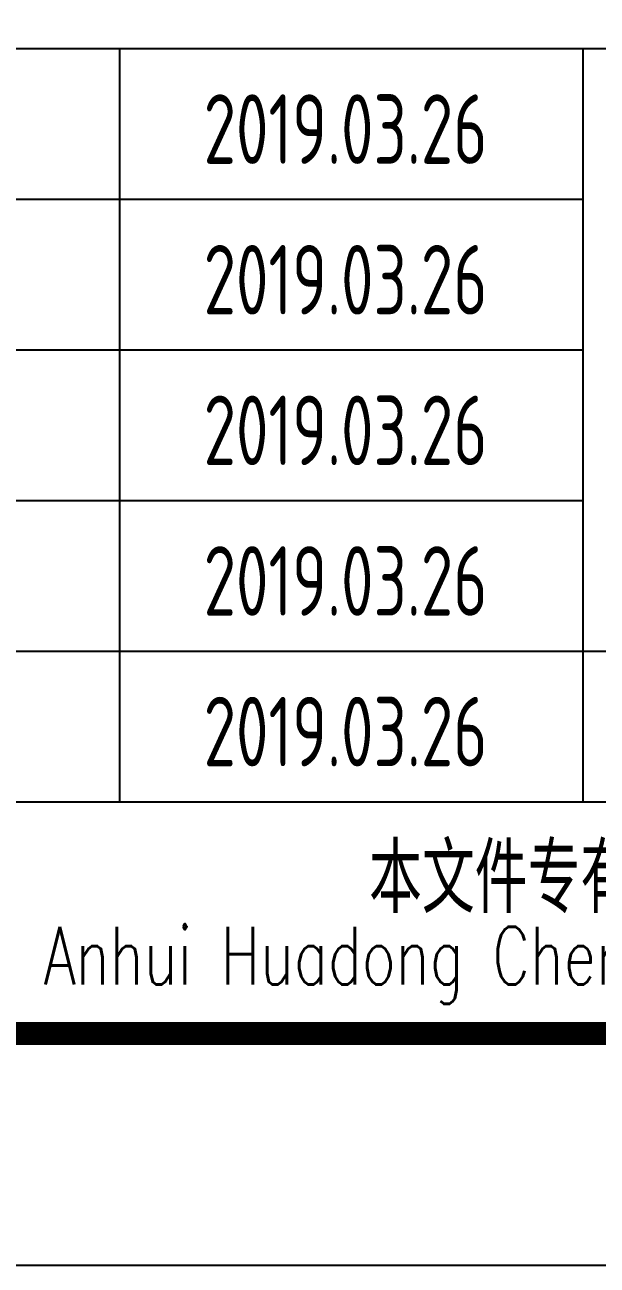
# Model space of a CAD drawing. Extents: x 4267484 to 4395158, y -674551 to -235742.
# Drawn here: x 4369248 to 4371718, y -359784 to -354431 of the extents above; entities that cross this region are included whole.
import ezdxf
from ezdxf.enums import TextEntityAlignment as Align

# ---------------------------------------------------------------- set-up
doc = ezdxf.new("R2010")
doc.units = 0
doc.header["$LTSCALE"] = 1000
doc.header["$MEASUREMENT"] = 0
doc.layers.get('0').update_dxf_attribs({"linetype": 'CONTINUOUS'})
doc.layers.add('PUB_TITLE', color=4, linetype='CONTINUOUS')
doc.styles.add('AHD', font='sceie.shx', dxfattribs={"width": 0.7, "bigfont": 'sceic.shx'})
doc.styles.add('ECEC_TQ', font='txt_l.shx', dxfattribs={"bigfont": 'hztxt_l.shx'})
doc.styles.add('sceie', font='sceie.shx', dxfattribs={"bigfont": 'sceic.shx'})

msp = doc.modelspace()

# ---------------------------------------------------------------- linework, layer by layer
for p, q in [((4366157.7, -354533.9), (4377157.7, -354533.9)), ((4369657.7, -357783.9), (4369657.7, -354533.9)), ((4369657.7, -357783.9), (4369657.7, -354533.9)), ((4371657.7, -357783.9), (4371657.7, -354533.9)), ((4371657.7, -357783.9), (4371657.7, -354533.9)), ((4366157.7, -355183.9), (4371657.7, -355183.9)), ((4366157.7, -355833.9), (4371657.7, -355833.9)), ((4366157.7, -356483.9), (4371657.7, -356483.9)), ((4366157.7, -357133.9), (4371657.7, -357133.9)), ((4371657.7, -357133.9), (4384157.7, -357133.9)), ((4366157.7, -357783.9), (4384157.7, -357783.9)), ((4366157.7, -358783.9), (4384157.7, -358783.9))]:
    msp.add_line(p, q)
at = {"layer": 'PUB_TITLE'}
msp.add_lwpolyline([(4301057.7, -359783.9), (4385157.7, -359783.9), (4385157.7, -300383.9), (4301057.7, -300383.9)], close=True, dxfattribs=at)
at = {"layer": 'PUB_TITLE', "const_width": 100}
msp.add_lwpolyline([(4303557.7, -358783.9), (4384157.7, -358783.9), (4384157.7, -301383.9), (4303557.7, -301383.9)], close=True, dxfattribs=at)

# ---------------------------------------------------------------- texts
for s, height, style, width, p in [('2019.03.26', 300, 'AHD', 0.8, (4370632.5, -354880.6)), ('2019.03.26', 300, 'AHD', 0.8, (4370632.5, -355530.6)), ('2019.03.26', 300, 'AHD', 0.8, (4370632.5, -356180.6)), ('2019.03.26', 300, 'AHD', 0.8, (4370632.5, -356830.6)), ('2019.03.26', 300, 'AHD', 0.8, (4370632.5, -357480.6)), ('本文件专有权属安徽华东化工医药工程有限责任公司所有,未经许可不得复制或转让给第三方', 300, 'sceie', 0.8, (4375328.8, -358132.8)), ('The proprietary right of this document belongs to Anhui Huadong Chemical And Medical Engineering  Co.,Ltd.  and any replication or transfer to the 3rd. side is forbidden without its permission. ', 250, 'ECEC_TQ', 0.72, (4375157.7, -358483.9))]:
    msp.add_text(s, height=height, dxfattribs=dict(style=style, width=width)).set_placement(p, align=Align.MIDDLE)

doc.saveas('drawing.dxf')
